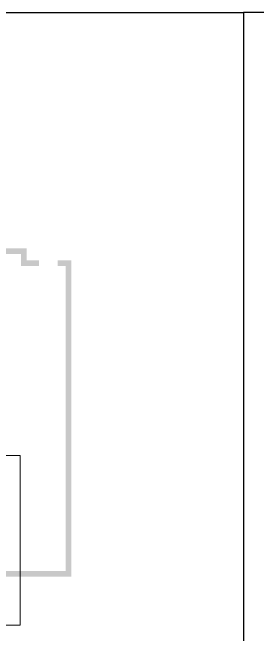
# Model space of a CAD drawing. Header units: inches. Extents: x 3365147 to 3374664, y 1380917 to 1384908.
# Drawn here: x 3370909 to 3371299, y 1381440 to 1382431 of the extents above; entities that cross this region are included whole.
import ezdxf

# ---------------------------------------------------------------- set-up
doc = ezdxf.new("R2010")
doc.units = ezdxf.units.IN
doc.header["$LTSCALE"] = 18
doc.header["$MEASUREMENT"] = 0
for name, color, linetype, lineweight in [('DOOR-00_BC', 30, 'Continuous', 18), ('WALL-00_BC', 7, 'Continuous', 30), ('WALL-PARAPET HATCH_BC', 4, 'Continuous', 5)]:
    doc.layers.add(name, color=color, linetype=linetype, lineweight=lineweight)
picture_1 = doc.add_image_def('image1.png', size_in_pixel=(3840, 2160))

msp = doc.modelspace()

# ---------------------------------------------------------------- hatches: boundary and pattern name
at = {"layer": 'WALL-PARAPET HATCH_BC'}
h = msp.add_hatch(dxfattribs=at)
h.set_pattern_fill('ANSI33', color=256, scale=24)
h.set_pattern_definition([(45, (-978.0464, 0), (-4.242640687, 4.242640687), []), (45, (-973.804, 0), (-4.242640687, 4.242640687), [3, -1.5])])
h.paths.add_polyline_path([(3371002.71229, 1382035.67532), (3370981.2349, 1382035.67532), (3370981.2349, 1382026.67532), (3370993.71229, 1382026.67532), (3370993.71229, 1381541.13674), (3370865.27673, 1381541.13673), (3370865.27673, 1381505.11688), (3370732.7123, 1381505.11688), (3370732.71285, 1381881.17889), (3370865.27563, 1381881.23152), (3370865.27667, 1382046.17532), (3370922.46229, 1382046.17532), (3370922.46229, 1382026.67532), (3370951.2349, 1382026.67532), (3370951.2349, 1382035.67532), (3370931.46229, 1382035.67532), (3370931.46229, 1382055.17532), (3370856.27673, 1382055.17532), (3370856.27568, 1381890.22795), (3370723.71286, 1381890.17532), (3370723.71228, 1381496.11688), (3370874.27673, 1381496.11688), (3370874.27673, 1381532.13673), (3371002.71229, 1381532.13674)])

# ---------------------------------------------------------------- linework, layer by layer
at = {"layer": 'WALL-00_BC'}
for points in [[(3371276.66347, 1380917.04073), (3370147.47308, 1380917.04073), (3370147.47308, 1382430.68243), (3371276.66347, 1382430.68243)], [(3371276.66347, 1380917.04073), (3372405.85386, 1380917.04073), (3372405.85386, 1382430.68243), (3371276.66347, 1382430.68243)]]:
    msp.add_lwpolyline(points, close=True, dxfattribs=at)

# ---------------------------------------------------------------- pictures from other files: only their frames are drawn
at = {"layer": 'DOOR-00_BC'}
image = msp.add_image(picture_1, insert=(3370441.24148, 1381455.00138), size_in_units=(480, 270), dxfattribs=at)
image.dxf.flags = 7

doc.saveas('drawing.dxf')
